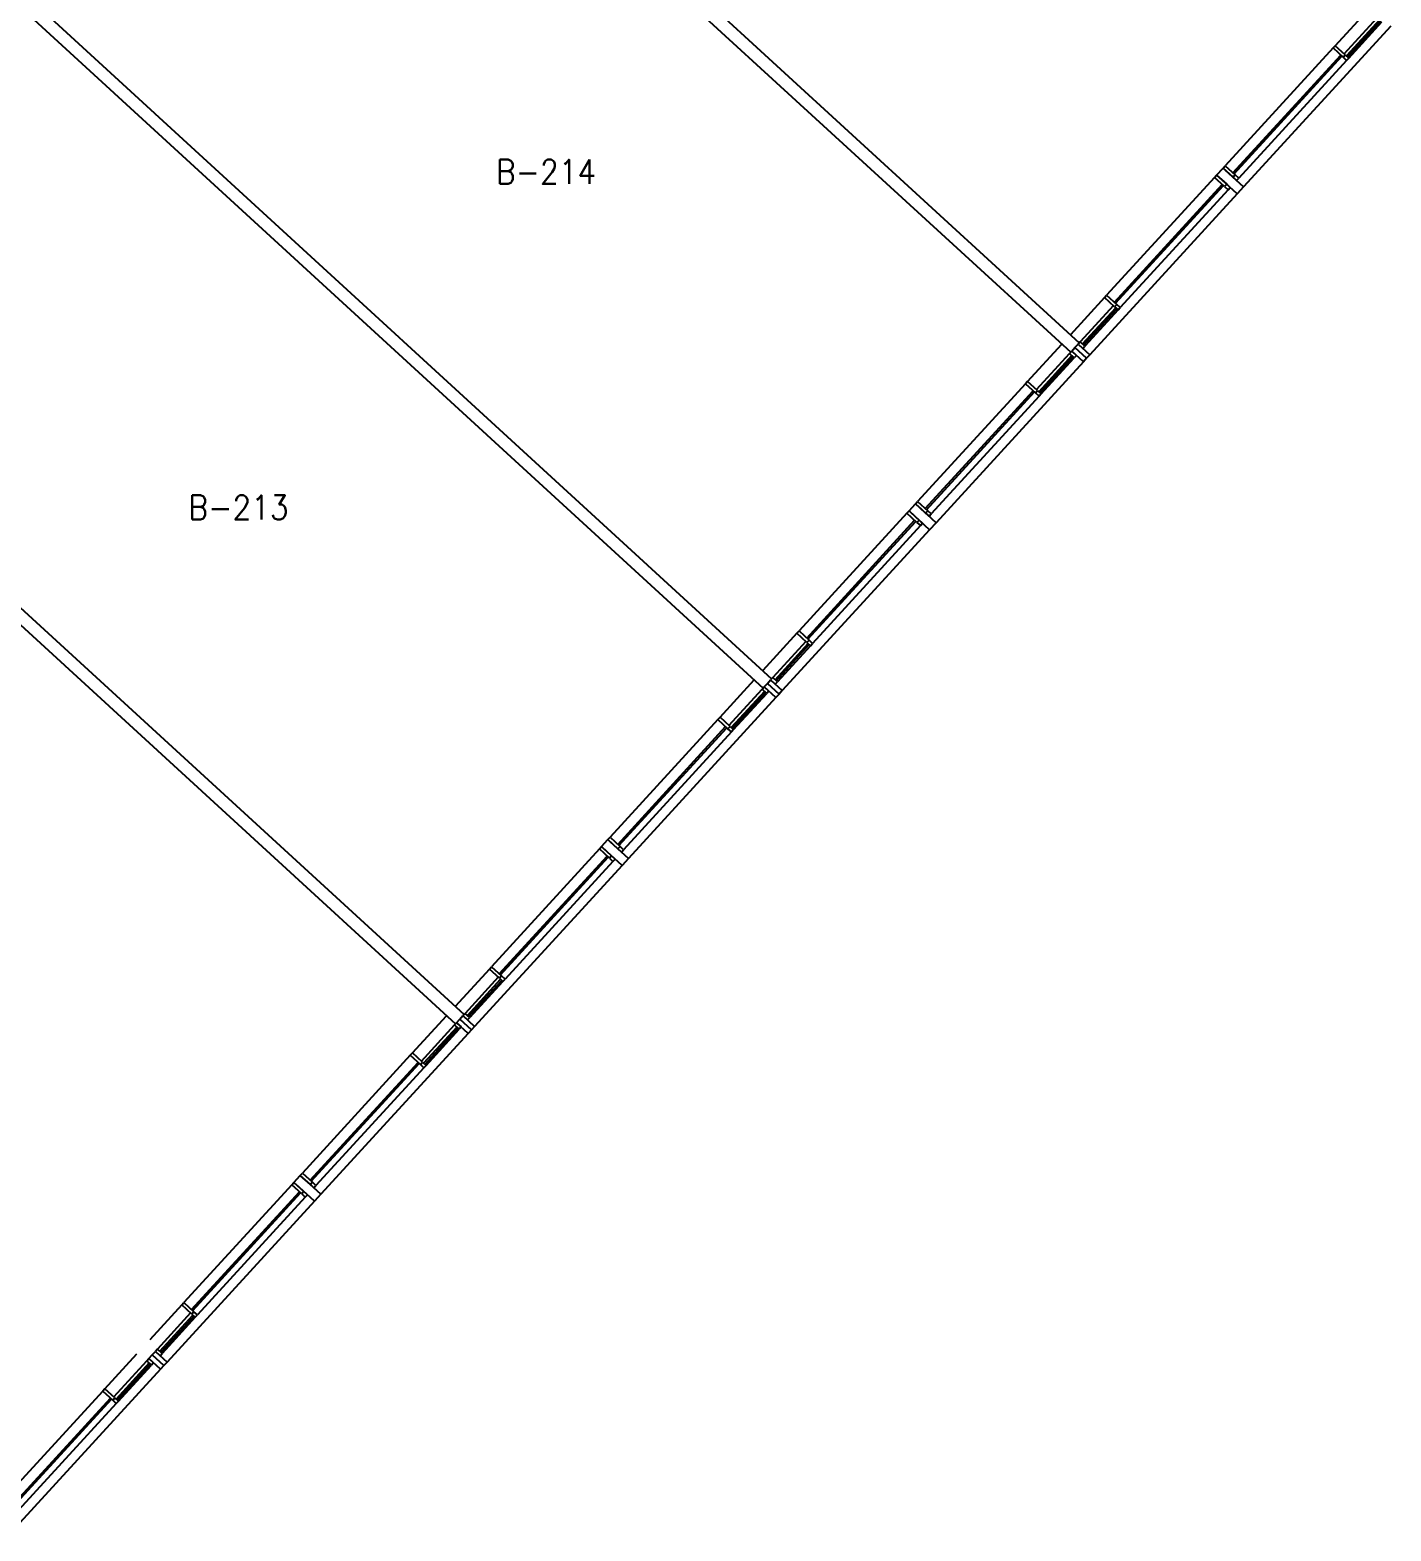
# Model space of a CAD drawing. Header units: inches. Extents: x 0 to 15110, y -1099 to 7181.
# Drawn here: x 3040 to 3901, y 1481 to 2431 of the extents above; entities that cross this region are included whole.
import ezdxf
from ezdxf.enums import TextEntityAlignment as Align

# ---------------------------------------------------------------- set-up
doc = ezdxf.new("R2010")
doc.units = ezdxf.units.IN
doc.header["$LTSCALE"] = 48
doc.header["$MEASUREMENT"] = 0
doc.layers.get('0').update_dxf_attribs({"linetype": 'CONTINUOUS'})
for name, color, linetype in [('A-GLAZ', 1, 'CONTINUOUS'), ('A-GLAZ-DETL', 5, 'CONTINUOUS'), ('A-WALL', 7, 'CONTINUOUS'), ('A-WALL-SILL', 3, 'CONTINUOUS'), ('SP-RMNO', 7, 'CONTINUOUS'), ('SP-ROOM', 7, 'CONTINUOUS')]:
    doc.layers.add(name, color=color, linetype=linetype)
doc.layers.get('0').off()
doc.layers.get('SP-ROOM').off()
doc.styles.add('ROMANS', font='ROMANS', dxfattribs={"width": 0.78})

# ---------------------------------------------------------------- blocks, each defined once
blk = doc.blocks.new('FMGRM1')
at = {"style": 'ROMANS', "width": 0.9}
for tag, p in [('DATA1', (0, -0.2836)), ('DATA2', (0, -0.443)), ('DATA3', (0, -0.6024)), ('DATA4', (0, -0.7618)), ('DATA5', (0, -0.9213))]:
    blk.add_attdef(tag, text='', height=0.1172, dxfattribs=at).set_placement(p, align=Align.CENTER)
at = {"layer": 'SP-RMNO', "style": 'ROMANS', "width": 0.9}
blk.add_attdef('RMNUMB', text='', height=0.16, dxfattribs=at).set_placement((0, 0), align=Align.MIDDLE)

msp = doc.modelspace()

# ---------------------------------------------------------------- linework, layer by layer
at = {"layer": 'A-GLAZ', "linetype": 'Continuous'}
for p, q in [((3870.85, 2415.5), (3891.79, 2438.36)), ((3893.27, 2437), (3872.32, 2414.15)), ((3894, 2436.33), (3873.06, 2413.47)), ((3873.8, 2412.8), (3894.74, 2435.65)), ((3800.52, 2340.24), (3868.76, 2414.7)), ((3801.26, 2339.56), (3869.5, 2414.03)), ((3872.45, 2411.32), (3804.21, 2336.86)), ((3725.53, 2258.4), (3793.77, 2332.86)), ((3726.27, 2257.72), (3794.51, 2332.19)), ((3797.45, 2329.49), (3729.22, 2255.02)), ((3724.92, 2256.25), (3703.98, 2233.39)), ((3705.45, 2232.04), (3726.39, 2254.9)), ((3706.19, 2231.37), (3727.13, 2254.22)), ((3727.87, 2253.55), (3706.93, 2230.69)), ((3676.28, 2203.16), (3697.22, 2226.02)), ((3698.7, 2224.67), (3677.75, 2201.81)), ((3699.43, 2223.99), (3678.49, 2201.14)), ((3679.23, 2200.46), (3700.17, 2223.32)), ((3605.95, 2127.9), (3674.19, 2202.37)), ((3606.69, 2127.22), (3674.93, 2201.69)), ((3677.88, 2198.99), (3609.64, 2124.52)), ((3530.96, 2046.06), (3599.2, 2120.53)), ((3531.7, 2045.39), (3599.94, 2119.85)), ((3602.88, 2117.15), (3534.65, 2042.68)), ((3530.35, 2043.91), (3509.41, 2021.06)), ((3510.88, 2019.71), (3531.82, 2042.56)), ((3511.62, 2019.03), (3532.56, 2041.89)), ((3533.3, 2041.21), (3512.36, 2018.35)), ((3481.71, 1990.83), (3502.65, 2013.68)), ((3504.13, 2012.33), (3483.18, 1989.48)), ((3504.86, 2011.66), (3483.92, 1988.8)), ((3484.66, 1988.13), (3505.6, 2010.98)), ((3411.38, 1915.56), (3479.62, 1990.03)), ((3412.12, 1914.89), (3480.36, 1989.35)), ((3483.31, 1986.65), (3415.07, 1912.19)), ((3336.39, 1833.73), (3404.63, 1908.19)), ((3337.13, 1833.05), (3405.37, 1907.52)), ((3408.31, 1904.81), (3340.08, 1830.35)), ((3335.78, 1831.58), (3314.84, 1808.72)), ((3316.31, 1807.37), (3337.25, 1830.23)), ((3317.05, 1806.69), (3337.99, 1829.55)), ((3338.73, 1828.87), (3317.79, 1806.02)), ((3287.14, 1778.49), (3308.08, 1801.35)), ((3309.56, 1800), (3288.61, 1777.14)), ((3310.29, 1799.32), (3289.35, 1776.47)), ((3290.09, 1775.79), (3311.03, 1798.65)), ((3216.81, 1703.23), (3285.05, 1777.69)), ((3217.55, 1702.55), (3285.79, 1777.02)), ((3288.74, 1774.32), (3220.5, 1699.85)), ((3141.82, 1621.39), (3210.06, 1695.86)), ((3142.56, 1620.71), (3210.8, 1695.18)), ((3213.74, 1692.48), (3145.51, 1618.01)), ((3141.21, 1619.24), (3120.27, 1596.38)), ((3121.74, 1595.03), (3142.68, 1617.89)), ((3122.48, 1594.36), (3143.42, 1617.21)), ((3144.16, 1616.54), (3123.22, 1593.68)), ((3092.57, 1566.16), (3113.51, 1589.01)), ((3114.99, 1587.66), (3094.04, 1564.81)), ((3115.72, 1586.99), (3094.78, 1564.13)), ((3095.52, 1563.45), (3116.46, 1586.31)), ((3021.72, 1490.32), (3090.48, 1565.36)), ((3022.42, 1489.61), (3091.22, 1564.68)), ((3094.17, 1561.98), (3025.37, 1486.9))]:
    msp.add_line(p, q, dxfattribs=at)
at = {"layer": 'A-GLAZ-DETL', "linetype": 'Continuous'}
for p, q in [((3865.23, 2420.65), (3863.87, 2419.18)), ((3871.58, 2414.82), (3865.23, 2420.65)), ((3863.87, 2419.18), (3870.23, 2413.35)), ((3870.23, 2413.35), (3871.58, 2414.82)), ((3870.23, 2413.35), (3871.58, 2414.82)), ((3872.45, 2411.32), (3870.23, 2413.35)), ((3871.58, 2414.82), (3873.8, 2412.8)), ((3873.8, 2412.8), (3872.45, 2411.32)), ((3794.29, 2343.24), (3795.64, 2344.71)), ((3795.64, 2344.71), (3802, 2338.88)), ((3788.88, 2337.34), (3790.24, 2338.81)), ((3795.24, 2331.51), (3788.88, 2337.34)), ((3790.24, 2338.81), (3796.59, 2332.99)), ((3800.65, 2337.41), (3794.29, 2343.24)), ((3802, 2338.88), (3800.65, 2337.41)), ((3802, 2338.88), (3800.65, 2337.41)), ((3800.65, 2337.41), (3802.86, 2335.38)), ((3804.21, 2336.86), (3802, 2338.88)), ((3802.86, 2335.38), (3804.21, 2336.86)), ((3796.59, 2332.99), (3795.24, 2331.51)), ((3796.59, 2332.99), (3795.24, 2331.51)), ((3795.24, 2331.51), (3797.45, 2329.49)), ((3798.81, 2330.96), (3796.59, 2332.99)), ((3797.45, 2329.49), (3798.81, 2330.96)), ((3719.3, 2261.4), (3720.65, 2262.87)), ((3725.66, 2255.57), (3719.3, 2261.4)), ((3720.65, 2262.87), (3727.01, 2257.05)), ((3727.01, 2257.05), (3725.66, 2255.57)), ((3727.01, 2257.05), (3725.66, 2255.57)), ((3725.66, 2255.57), (3727.87, 2253.55)), ((3729.22, 2255.02), (3727.01, 2257.05)), ((3727.87, 2253.55), (3729.22, 2255.02)), ((3703.98, 2233.39), (3702.63, 2231.92)), ((3702.63, 2231.92), (3705.57, 2229.22)), ((3706.93, 2230.69), (3703.98, 2233.39)), ((3705.57, 2229.22), (3706.93, 2230.69)), ((3697.22, 2226.02), (3698.57, 2227.49)), ((3700.17, 2223.32), (3697.22, 2226.02)), ((3698.57, 2227.49), (3701.52, 2224.79)), ((3701.52, 2224.79), (3700.17, 2223.32)), ((3670.66, 2208.32), (3669.3, 2206.84)), ((3669.3, 2206.84), (3675.66, 2201.01)), ((3677.01, 2202.49), (3670.66, 2208.32)), ((3675.66, 2201.01), (3677.01, 2202.49)), ((3675.66, 2201.01), (3677.01, 2202.49)), ((3677.01, 2202.49), (3679.23, 2200.46)), ((3677.88, 2198.99), (3675.66, 2201.01)), ((3679.23, 2200.46), (3677.88, 2198.99)), ((3594.31, 2125), (3595.67, 2126.48)), ((3595.67, 2126.48), (3602.02, 2120.65)), ((3599.72, 2130.9), (3601.07, 2132.38)), ((3606.08, 2125.07), (3599.72, 2130.9)), ((3601.07, 2132.38), (3607.43, 2126.55)), ((3607.43, 2126.55), (3606.08, 2125.07)), ((3607.43, 2126.55), (3606.08, 2125.07)), ((3609.64, 2124.52), (3607.43, 2126.55)), ((3600.67, 2119.18), (3594.31, 2125)), ((3602.02, 2120.65), (3600.67, 2119.18)), ((3602.02, 2120.65), (3600.67, 2119.18)), ((3600.67, 2119.18), (3602.88, 2117.15)), ((3604.24, 2118.62), (3602.02, 2120.65)), ((3602.88, 2117.15), (3604.24, 2118.62)), ((3606.08, 2125.07), (3608.29, 2123.05)), ((3608.29, 2123.05), (3609.64, 2124.52)), ((3524.73, 2049.06), (3526.08, 2050.54)), ((3526.08, 2050.54), (3532.44, 2044.71)), ((3531.09, 2043.24), (3524.73, 2049.06)), ((3532.44, 2044.71), (3531.09, 2043.24)), ((3532.44, 2044.71), (3531.09, 2043.24)), ((3531.09, 2043.24), (3533.3, 2041.21)), ((3534.65, 2042.68), (3532.44, 2044.71)), ((3533.3, 2041.21), (3534.65, 2042.68)), ((3502.65, 2013.68), (3504, 2015.16)), ((3505.6, 2010.98), (3502.65, 2013.68)), ((3504, 2015.16), (3506.95, 2012.46)), ((3506.95, 2012.46), (3505.6, 2010.98)), ((3509.41, 2021.06), (3508.06, 2019.58)), ((3508.06, 2019.58), (3511, 2016.88)), ((3512.36, 2018.35), (3509.41, 2021.06)), ((3511, 2016.88), (3512.36, 2018.35)), ((3476.09, 1995.98), (3474.73, 1994.51)), ((3474.73, 1994.51), (3481.09, 1988.68)), ((3482.44, 1990.15), (3476.09, 1995.98)), ((3481.09, 1988.68), (3482.44, 1990.15)), ((3481.09, 1988.68), (3482.44, 1990.15)), ((3483.31, 1986.65), (3481.09, 1988.68)), ((3482.44, 1990.15), (3484.66, 1988.13)), ((3484.66, 1988.13), (3483.31, 1986.65)), ((3405.15, 1918.57), (3406.5, 1920.04)), ((3411.51, 1912.74), (3405.15, 1918.57)), ((3406.5, 1920.04), (3412.86, 1914.21)), ((3399.74, 1912.67), (3401.1, 1914.14)), ((3406.1, 1906.84), (3399.74, 1912.67)), ((3401.1, 1914.14), (3407.45, 1908.31)), ((3407.45, 1908.31), (3406.1, 1906.84)), ((3407.45, 1908.31), (3406.1, 1906.84)), ((3409.67, 1906.29), (3407.45, 1908.31)), ((3412.86, 1914.21), (3411.51, 1912.74)), ((3412.86, 1914.21), (3411.51, 1912.74)), ((3411.51, 1912.74), (3413.72, 1910.71)), ((3415.07, 1912.19), (3412.86, 1914.21)), ((3413.72, 1910.71), (3415.07, 1912.19)), ((3406.1, 1906.84), (3408.31, 1904.81)), ((3408.31, 1904.81), (3409.67, 1906.29)), ((3330.16, 1836.73), (3331.51, 1838.2)), ((3336.52, 1830.9), (3330.16, 1836.73)), ((3331.51, 1838.2), (3337.87, 1832.38)), ((3337.87, 1832.38), (3336.52, 1830.9)), ((3337.87, 1832.38), (3336.52, 1830.9)), ((3340.08, 1830.35), (3337.87, 1832.38)), ((3336.52, 1830.9), (3338.73, 1828.87)), ((3338.73, 1828.87), (3340.08, 1830.35)), ((3314.84, 1808.72), (3313.49, 1807.25)), ((3313.49, 1807.25), (3316.43, 1804.54)), ((3317.79, 1806.02), (3314.84, 1808.72)), ((3316.43, 1804.54), (3317.79, 1806.02)), ((3308.08, 1801.35), (3309.43, 1802.82)), ((3311.03, 1798.65), (3308.08, 1801.35)), ((3309.43, 1802.82), (3312.38, 1800.12)), ((3312.38, 1800.12), (3311.03, 1798.65)), ((3281.52, 1783.64), (3280.16, 1782.17)), ((3280.16, 1782.17), (3286.52, 1776.34)), ((3287.87, 1777.82), (3281.52, 1783.64)), ((3286.52, 1776.34), (3287.87, 1777.82)), ((3286.52, 1776.34), (3287.87, 1777.82)), ((3288.74, 1774.32), (3286.52, 1776.34)), ((3287.87, 1777.82), (3290.09, 1775.79)), ((3290.09, 1775.79), (3288.74, 1774.32)), ((3205.17, 1700.33), (3206.53, 1701.81)), ((3211.53, 1694.5), (3205.17, 1700.33)), ((3206.53, 1701.81), (3212.88, 1695.98)), ((3210.58, 1706.23), (3211.93, 1707.7)), ((3216.94, 1700.4), (3210.58, 1706.23)), ((3211.93, 1707.7), (3218.29, 1701.88)), ((3218.29, 1701.88), (3216.94, 1700.4)), ((3218.29, 1701.88), (3216.94, 1700.4)), ((3216.94, 1700.4), (3219.15, 1698.38)), ((3220.5, 1699.85), (3218.29, 1701.88)), ((3219.15, 1698.38), (3220.5, 1699.85)), ((3212.88, 1695.98), (3211.53, 1694.5)), ((3212.88, 1695.98), (3211.53, 1694.5)), ((3211.53, 1694.5), (3213.74, 1692.48)), ((3215.1, 1693.95), (3212.88, 1695.98)), ((3213.74, 1692.48), (3215.1, 1693.95)), ((3135.59, 1624.39), (3136.94, 1625.87)), ((3141.95, 1618.56), (3135.59, 1624.39)), ((3136.94, 1625.87), (3143.3, 1620.04)), ((3143.3, 1620.04), (3141.95, 1618.56)), ((3143.3, 1620.04), (3141.95, 1618.56)), ((3141.95, 1618.56), (3144.16, 1616.54)), ((3145.51, 1618.01), (3143.3, 1620.04)), ((3144.16, 1616.54), (3145.51, 1618.01)), ((3120.27, 1596.38), (3118.92, 1594.91)), ((3118.92, 1594.91), (3121.86, 1592.21)), ((3123.22, 1593.68), (3120.27, 1596.38)), ((3113.51, 1589.01), (3114.86, 1590.49)), ((3116.46, 1586.31), (3113.51, 1589.01)), ((3114.86, 1590.49), (3117.81, 1587.78)), ((3117.81, 1587.78), (3116.46, 1586.31)), ((3121.86, 1592.21), (3123.22, 1593.68)), ((3086.95, 1571.31), (3085.59, 1569.83)), ((3085.59, 1569.83), (3091.95, 1564.01)), ((3093.3, 1565.48), (3086.95, 1571.31)), ((3091.95, 1564.01), (3093.3, 1565.48)), ((3091.95, 1564.01), (3093.3, 1565.48)), ((3094.17, 1561.98), (3091.95, 1564.01)), ((3093.3, 1565.48), (3095.52, 1563.45)), ((3095.52, 1563.45), (3094.17, 1561.98))]:
    msp.add_line(p, q, dxfattribs=at)
at = {"layer": 'A-WALL', "linetype": 'Continuous'}
for p, q in [((3234.39, 2662.33), (3703.3, 2232.66)), ((3228.99, 2656.43), (3697.9, 2226.76)), ((3039.82, 2449.99), (3508.73, 2020.32)), ((3034.42, 2444.1), (3503.33, 2014.42)), ((3790.24, 2338.81), (3794.29, 2343.24)), ((3803.23, 2326.91), (3791.43, 2337.72)), ((3795.49, 2342.14), (3807.28, 2331.33)), ((3807.28, 2331.33), (3803.23, 2326.91)), ((2839.85, 2231.76), (3308.76, 1802.09)), ((2845.25, 2237.66), (3314.16, 1807.98)), ((3700.6, 2229.71), (3702.63, 2231.92)), ((3702.63, 2231.92), (3710, 2225.16)), ((3698.57, 2227.49), (3700.6, 2229.71)), ((3705.94, 2220.74), (3698.57, 2227.49)), ((3700.6, 2229.71), (3707.97, 2222.95)), ((3707.97, 2222.95), (3700.6, 2229.71)), ((3707.97, 2222.95), (3705.94, 2220.74)), ((3710, 2225.16), (3707.97, 2222.95)), ((3595.67, 2126.48), (3599.72, 2130.9)), ((3600.92, 2129.8), (3612.71, 2118.99)), ((3608.66, 2114.57), (3596.86, 2125.38)), ((3612.71, 2118.99), (3608.66, 2114.57)), ((3504, 2015.16), (3506.03, 2017.37)), ((3511.37, 2008.4), (3504, 2015.16)), ((3506.03, 2017.37), (3508.06, 2019.58)), ((3513.4, 2010.61), (3506.03, 2017.37)), ((3506.03, 2017.37), (3513.4, 2010.61)), ((3508.06, 2019.58), (3515.43, 2012.83)), ((3515.43, 2012.83), (3513.4, 2010.61)), ((3513.4, 2010.61), (3511.37, 2008.4)), ((3401.1, 1914.14), (3405.15, 1918.57)), ((3406.35, 1917.47), (3418.14, 1906.66)), ((3414.09, 1902.23), (3402.29, 1913.04)), ((3418.14, 1906.66), (3414.09, 1902.23)), ((3309.43, 1802.82), (3311.46, 1805.03)), ((3311.46, 1805.03), (3313.49, 1807.25)), ((3318.83, 1798.28), (3311.46, 1805.03)), ((3311.46, 1805.03), (3318.83, 1798.28)), ((3313.49, 1807.25), (3320.86, 1800.49)), ((3316.8, 1796.07), (3309.43, 1802.82)), ((3318.83, 1798.28), (3316.8, 1796.07)), ((3320.86, 1800.49), (3318.83, 1798.28)), ((3206.53, 1701.81), (3210.58, 1706.23)), ((3219.52, 1689.9), (3207.72, 1700.71)), ((3211.78, 1705.13), (3223.57, 1694.32)), ((3223.57, 1694.32), (3219.52, 1689.9)), ((3116.89, 1592.7), (3118.92, 1594.91)), ((3118.92, 1594.91), (3126.29, 1588.15)), ((3114.86, 1590.49), (3116.89, 1592.7)), ((3122.23, 1583.73), (3114.86, 1590.49)), ((3124.26, 1585.94), (3116.89, 1592.7)), ((3116.89, 1592.7), (3124.26, 1585.94)), ((3124.26, 1585.94), (3122.23, 1583.73)), ((3126.29, 1588.15), (3124.26, 1585.94))]:
    msp.add_line(p, q, dxfattribs=at)
at = {"layer": 'A-WALL-SILL', "linetype": 'Continuous'}
for p, q in [((3865.23, 2420.65), (3886.84, 2444.24)), ((3900.51, 2433.07), (3807.28, 2331.33)), ((3863.87, 2419.18), (3795.64, 2344.71)), ((3788.88, 2337.34), (3720.65, 2262.87)), ((3803.23, 2326.91), (3710, 2225.16)), ((3719.3, 2261.4), (3697.68, 2237.81)), ((3670.66, 2208.32), (3692.27, 2231.91)), ((3705.94, 2220.74), (3612.71, 2118.99)), ((3669.3, 2206.84), (3601.07, 2132.38)), ((3594.31, 2125), (3526.08, 2050.54)), ((3608.66, 2114.57), (3515.43, 2012.83)), ((3524.73, 2049.06), (3503.11, 2025.47)), ((3476.09, 1995.98), (3497.7, 2019.57)), ((3511.37, 2008.4), (3418.14, 1906.66)), ((3474.73, 1994.51), (3406.5, 1920.04)), ((3399.74, 1912.67), (3331.51, 1838.2)), ((3414.09, 1902.23), (3320.86, 1800.49)), ((3330.16, 1836.73), (3308.54, 1813.13)), ((3281.52, 1783.64), (3303.13, 1807.24)), ((3316.8, 1796.07), (3223.57, 1694.32)), ((3280.16, 1782.17), (3211.93, 1707.7)), ((3205.17, 1700.33), (3136.94, 1625.87)), ((3219.52, 1689.9), (3126.29, 1588.15)), ((3135.59, 1624.39), (3115.32, 1602.27)), ((3086.95, 1571.31), (3107.21, 1593.43)), ((3122.23, 1583.73), (3028.44, 1481.37)), ((3085.59, 1569.83), (3016.8, 1494.76))]:
    msp.add_line(p, q, dxfattribs=at)

# ---------------------------------------------------------------- block references
at = {"layer": 'SP-ROOM', "linetype": 'Continuous'}
ref = msp.add_blockref('FMGRM1', (3366.05, 2340.95), dxfattribs=dict(at, xscale=96, yscale=96, zscale=96))
ref.add_attrib('RMNUMB', 'B-214', dxfattribs={"layer": 'SP-RMNO', "height": 15.36, "style": 'ROMANS', "width": 0.9}).set_placement((3366.05, 2340.95), align=Align.MIDDLE)
ref = msp.add_blockref('FMGRM1', (3171.48, 2128.62), dxfattribs=dict(at, xscale=96, yscale=96, zscale=96))
ref.add_attrib('RMNUMB', 'B-213', dxfattribs={"layer": 'SP-RMNO', "height": 15.36, "style": 'ROMANS', "width": 0.9}).set_placement((3171.48, 2128.62), align=Align.MIDDLE)

doc.saveas('drawing.dxf')
